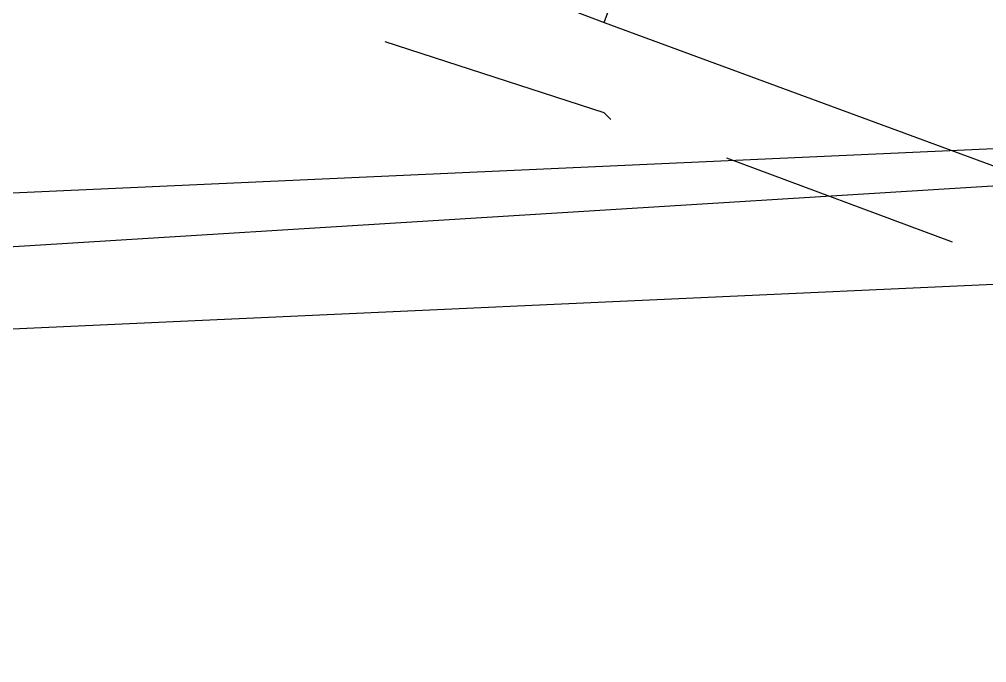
# Model space of a CAD drawing. Header units: feet. Extents: x -84 to 198, y -22 to 181.
# Drawn here: x 121.924 to 123.924, y 146.136 to 147.464 of the extents above; entities that cross this region are included whole.
import ezdxf

# ---------------------------------------------------------------- set-up
doc = ezdxf.new("R2010")
doc.units = ezdxf.units.FT
doc.layers.add('A-LINEA', color=7, linetype='CONTINUOUS')

msp = doc.modelspace()

# ---------------------------------------------------------------- linework, layer by layer
at = {"layer": 'A-LINEA'}
for p, q in [((137.3218, 147.95), (37.3544, 141.7506)), ((137.3218, 147.95), (37.3544, 141.7506)), ((137.2414, 147.8002), (39.8639, 143.3866)), ((137.2414, 147.8002), (39.8639, 143.3866)), ((137.0738, 147.512), (40.0569, 143.1148)), ((137.0738, 147.512), (40.0569, 143.1148)), ((123.1333, 147.4578), (126.6133, 146.1778)), ((123.1333, 147.4578), (126.6133, 146.1778)), ((123.8533, 147.0044), (123.3867, 147.1778)), ((123.8533, 147.0044), (123.3867, 147.1778))]:
    msp.add_line(p, q, dxfattribs=at)
for points in [[(122.8533, 147.5644), (123.1333, 147.4578), (123.3333, 148.0044), (123.0533, 148.1111), (122.8533, 147.5644)], [(122.8533, 147.5644), (123.1333, 147.4578), (123.3333, 148.0044), (123.0533, 148.1111), (122.8533, 147.5644)], [(123.1467, 147.2578), (123.1333, 147.2711), (122.68, 147.4178)], [(123.1467, 147.2578), (123.1333, 147.2711), (122.68, 147.4178)]]:
    msp.add_lwpolyline(points, dxfattribs=at)

doc.saveas('drawing.dxf')
